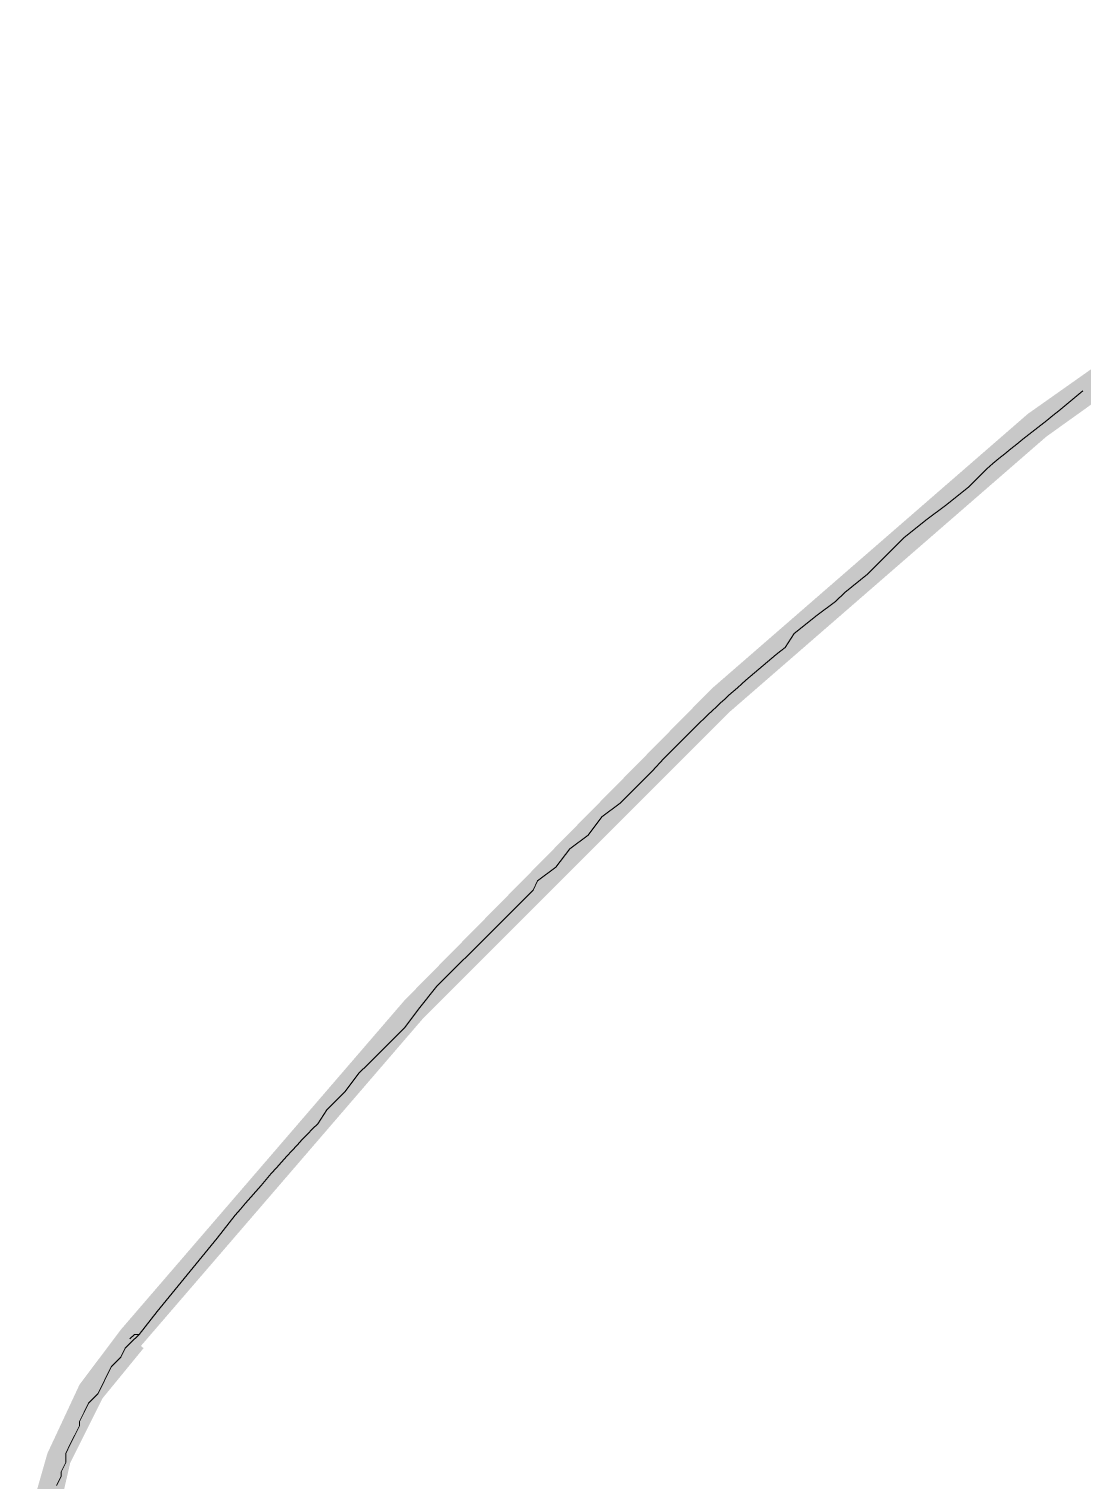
# Model space of a CAD drawing. Header units: millimetres. Extents: x -71336 to -35435, y -26189 to 22712.
# Drawn here: x -41051.83 to -41046.92, y -5448.93 to -5442.17 of the extents above; entities that cross this region are included whole.
import ezdxf
from ezdxf.enums import TextEntityAlignment as Align

# ---------------------------------------------------------------- set-up
doc = ezdxf.new("R2010")
doc.units = ezdxf.units.MM
doc.layers.add('SC - Equipment', color=7, linetype='Continuous', lineweight=13)
doc.styles.get("Standard").update_dxf_attribs({"font": 'arial.ttf', "height": 35})

# ---------------------------------------------------------------- blocks, each defined once
blk = doc.blocks.new('BARCO CLICKSHARE BUTTON WITH TEXT - SCHEMATIC')
at = {"layer": 'SC - Equipment', "lineweight": 0, "transparency": 33554687}
for points in [[(-2.69, -0.6191), (-4.0136, -1.3877), (-5.444, -2.4124), (-6.917, -3.6933), (-8.3474, -5.1237), (-9.671, -6.6608), (-9.7564, -6.5754), (-8.4328, -5.0383), (-7.0024, -3.5866), (-5.5294, -2.3057), (-4.0776, -1.2809), (-2.754, -0.5124)], [(-9.6497, -6.6608), (-9.8418, -6.8956), (-9.9913, -7.1945), (-10.0553, -7.4721), (-10.0553, -7.5788), (-10.1834, -7.5574), (-10.1834, -7.4721), (-10.1834, -7.4507), (-10.098, -7.1518), (-9.9486, -6.8316), (-9.7564, -6.5754)]]:
    blk.add_hatch(color=7, dxfattribs=at).paths.add_polyline_path(points)
at = {"layer": 'SC - Equipment', "color": 7, "lineweight": 0, "transparency": 33554687}
blk.add_lwpolyline([(-8.0272, -4.7181), (-7.9845, -4.6754), (-7.9204, -4.6113), (-7.835, -4.5259), (-7.8137, -4.4832), (-7.7283, -4.4192), (-7.6642, -4.3338), (-7.5788, -4.2697), (-7.5148, -4.1843), (-7.4294, -4.1203), (-7.344, -4.0349), (-7.28, -3.9709, -0.035669), (-6.6609, -3.3944), (-6.6182, -3.3304), (-6.5114, -3.245), (-6.426, -3.181), (-6.3833, -3.1383), (-6.2766, -3.0529), (-6.1912, -2.9675), (-6.1058, -2.8821), (-5.999, -2.7967), (-5.9136, -2.7326), (-5.8069, -2.6472), (-5.7215, -2.5618)], format="xyb", dxfattribs=at)
for points in [[(-8.8384, -5.6147), (-8.7957, -5.5507), (-8.7103, -5.4653), (-8.6463, -5.3799), (-8.6036, -5.3372), (-8.5182, -5.2518), (-8.4328, -5.1664), (-8.3687, -5.081), (-8.2834, -4.9743), (-8.198, -4.8889), (-8.1126, -4.8035), (-8.0272, -4.7181)], [(-10.0553, -7.3013), (-10.0339, -7.2586), (-10.0339, -7.2372), (-10.0126, -7.1945), (-10.0126, -7.1518), (-9.9912, -7.1091), (-9.9699, -7.0664), (-9.9486, -7.0237), (-9.9486, -7.0024), (-9.9272, -6.9597), (-9.9059, -6.917), (-9.8632, -6.8743), (-9.8418, -6.8316), (-9.8205, -6.7889), (-9.7991, -6.7462), (-9.7564, -6.7035), (-9.7351, -6.6608), (-9.6924, -6.6181)], [(-9.7137, -6.6181), (-9.6924, -6.5968), (-9.671, -6.5968)]]:
    blk.add_lwpolyline(points, dxfattribs=at)
blk.add_open_spline([(-5.2732, -2.1989), (-5.4226, -2.327), (-5.5721, -2.4338), (-5.7215, -2.5618)], degree=3, dxfattribs=at)
blk.add_open_spline([(-8.8384, -5.6147), (-8.9665, -5.7428), (-9.0946, -5.8922), (-9.2227, -6.0417), (-9.3721, -6.2338), (-9.5216, -6.4046), (-9.671, -6.5968), (-9.6924, -6.6181), (-9.6924, -6.6181), (-9.6924, -6.6181)], degree=3, knots=[0, 0, 0, 0, 1, 1, 1, 2, 2, 2, 3, 3, 3, 3], dxfattribs=at)
at = {"ltscale": 5}
for tag, p in [('MAKE', (0, 10.9753)), ('MODEL', (0, 5.9753))]:
    blk.add_attdef(tag, text='', height=2.5, dxfattribs=at).set_placement(p, align=Align.MIDDLE_CENTER)
at = {"ltscale": 5, "flags": 1}
for tag, p in [('ROOM_TYPE', (45, -5)), ('LOCATION', (45, -10)), ('RACK_EQUIPMENT_(Y/N)', (45, -15)), ('IP_(Y/N)', (45, -30)), ('POE(WATT)', (45, -35)), ('AMP(@240V)', (45, -40)), ('WATT', (45, -45)), ('BTU/H', (45, -50)), ('WEIGHT(KG)', (45, -55)), ('TRANSFORMER_TAPS', (45, -60))]:
    blk.add_attdef(tag, p, '', height=2.5, dxfattribs=at)
for tag, p in [('DESCRIPTION', (56.9608, -23.892)), ('BRACKET', (53.1547, -63.4953))]:
    blk.add_attdef(tag, text='', height=2.5, dxfattribs=at).set_placement(p, align=Align.MIDDLE_CENTER)

msp = doc.modelspace()

# ---------------------------------------------------------------- block references
at = {"ltscale": 5}
msp.add_blockref('BARCO CLICKSHARE BUTTON WITH TEXT - SCHEMATIC', (-41041.6451, -5441.6538), dxfattribs=at)

doc.saveas('drawing.dxf')
